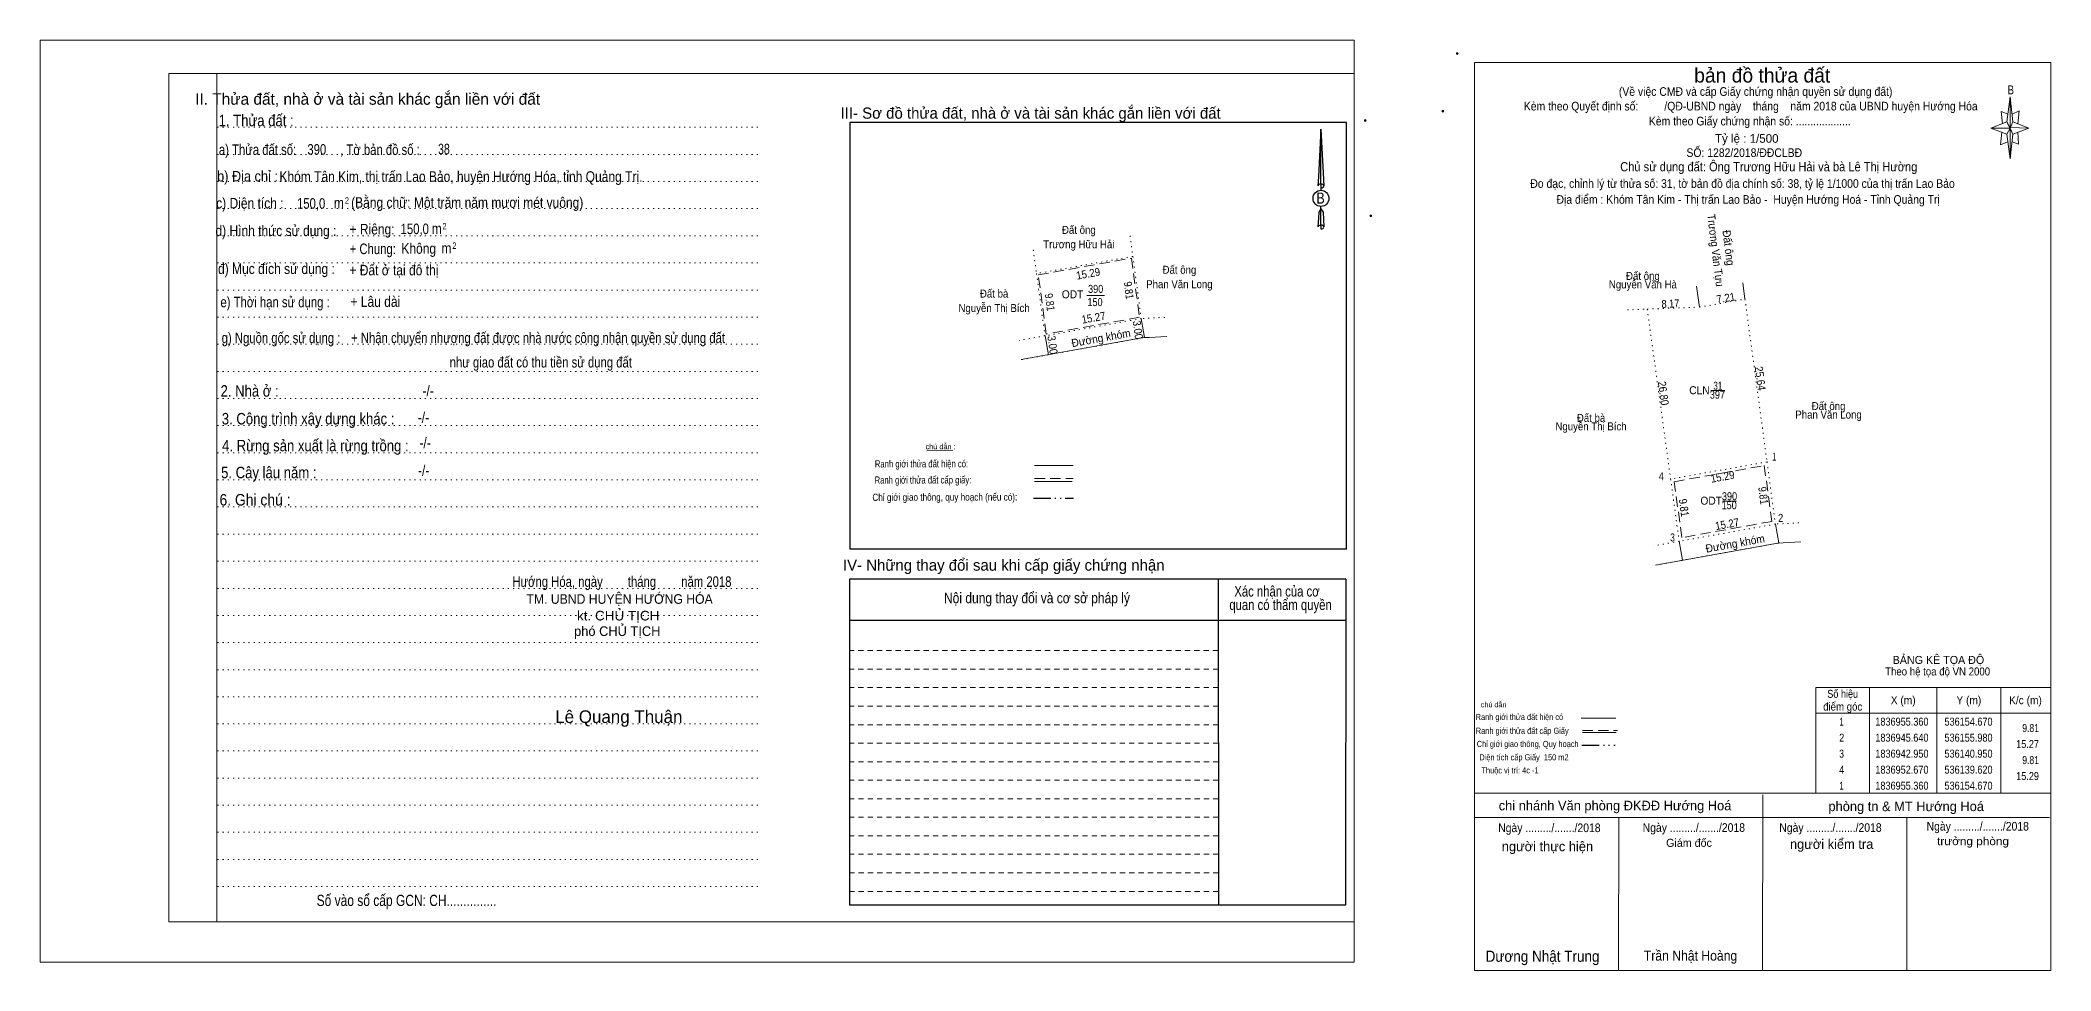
# Model space of a CAD drawing. Header units: metres. Extents: x 535664 to 536199, y 1836876 to 1837023.
# Drawn here: x 535885 to 536199, y 1836875.9 to 1837021.2 of the extents above; entities that cross this region are included whole.
import ezdxf
from ezdxf.enums import TextEntityAlignment as Align

# ---------------------------------------------------------------- set-up
doc = ezdxf.new("R2010")
doc.units = ezdxf.units.M
doc.header["$LTSCALE"] = 0.54
doc.header["$PDMODE"] = 32
doc.header["$PDSIZE"] = 0.27
for name, pattern in [('DASH_DOUBLE_DOT', [9.2, 5, -1.2, 0.3, -1.2, 0.3, -1.2]), ('DOTTED', [1.5, 0.3, -1.2]), ('MEDIUM_DASHED', [4.5, 3, -1.5]), ('SHORT_DASHED', [2.7, 1.5, -1.2])]:
    doc.linetypes.add(name, pattern=pattern)
for name, color, linetype, lineweight in [('1', 7, 'DOTTED', 13), ('10', 7, 'DOTTED', 13), ('12', 7, 'Continuous', 25), ('13', 7, 'Continuous', 13), ('17', 7, 'Continuous', 13), ('2', 7, 'SHORT_DASHED', 13), ('28', 7, 'Continuous', 25), ('5', 7, 'Continuous', 13), ('6', 7, 'Continuous', 13), ('63', 7, 'Continuous', 13)]:
    doc.layers.add(name, color=color, linetype=linetype, lineweight=lineweight)
for name, color, linetype in [('18', 7, 'Continuous'), ('21', 7, 'Continuous'), ('23', 7, 'Continuous'), ('3', 7, 'Continuous'), ('34', 7, 'Continuous'), ('4', 7, 'Continuous'), ('8', 7, 'Continuous')]:
    doc.layers.add(name, color=color, linetype=linetype)

msp = doc.modelspace()

# ---------------------------------------------------------------- linework, layer by layer
at = {"layer": '1', "linetype": 'Continuous'}
for p, q in [((535905.08, 1837016.02), (536090.18, 1837016.02)), ((535905.08, 1837016.02), (535905.08, 1836883.52)), ((536090.18, 1837016.02), (536090.18, 1836882.4)), ((535905.08, 1836883.52), (536090.18, 1836883.52))]:
    msp.add_line(p, q, dxfattribs=at)
at = {"layer": '1'}
for p, q in [((535912.58, 1837016.02), (535912.58, 1836883.52)), ((535912.58, 1837016.02), (535912.58, 1836883.52)), ((535912.66, 1837007.62), (535997.2, 1837007.62)), ((535912.66, 1837003.38), (535997.2, 1837003.38)), ((535912.66, 1836999.14), (535997.2, 1836999.14)), ((535912.66, 1836994.92), (535997.2, 1836994.92)), ((535912.66, 1836990.68), (535997.2, 1836990.68)), ((535912.66, 1836986.44), (535997.2, 1836986.44)), ((535912.66, 1836982.2), (535997.2, 1836982.2)), ((535912.66, 1836977.98), (535997.2, 1836977.98)), ((535912.66, 1836973.72), (535997.2, 1836973.72)), ((535912.66, 1836969.5), (535997.2, 1836969.5)), ((535912.66, 1836965.26), (535997.2, 1836965.26)), ((535912.66, 1836961.02), (535997.2, 1836961.02)), ((535912.66, 1836956.78), (535997.2, 1836956.78)), ((535912.66, 1836952.56), (535997.2, 1836952.56)), ((535912.66, 1836948.32), (535997.2, 1836948.32)), ((535912.66, 1836944.08), (535997.2, 1836944.08)), ((535912.66, 1836939.84), (535997.2, 1836939.84)), ((535912.66, 1836935.6), (535997.2, 1836935.6)), ((535912.66, 1836931.38), (535997.2, 1836931.38)), ((535912.66, 1836927.14), (535997.2, 1836927.14)), ((535912.66, 1836922.9), (535997.2, 1836922.9)), ((535912.66, 1836918.66), (535997.2, 1836918.66)), ((535912.66, 1836914.44), (535997.2, 1836914.44)), ((535912.66, 1836910.2), (535997.2, 1836910.2)), ((535912.66, 1836905.96), (535997.2, 1836905.96)), ((535912.66, 1836901.72), (535997.2, 1836901.72)), ((535912.66, 1836897.5), (535997.2, 1836897.5)), ((535912.66, 1836893.26), (535997.2, 1836893.26)), ((535912.66, 1836889.02), (535997.2, 1836889.02))]:
    msp.add_line(p, q, dxfattribs=at)
at = {"layer": '1', "linetype": 'Continuous'}
for points in [[(535884.98, 1836877.22), (536090.18, 1836877.22), (536090.18, 1837021.22), (535884.98, 1837021.22)], [(535912.58, 1837016.02), (536090.18, 1837016.02), (536090.18, 1836883.52), (535912.58, 1836883.52)]]:
    msp.add_lwpolyline(points, close=True, dxfattribs=at)
at = {"layer": '1', "linetype": 'MEDIUM_DASHED'}
msp.add_lwpolyline([(536154.24, 1836954.78), (536155.42, 1836946.05), (536141.37, 1836943.53), (536140.18, 1836952.26)], close=True, dxfattribs=at)
at = {"layer": '10'}
for p, q in [((536055.2, 1836990.65), (536055.63, 1836987.46)), ((536040.07, 1836988.47), (536040.58, 1836984.77)), ((536055.63, 1836987.46), (536056.94, 1836977.74)), ((536151.23, 1836980.77), (536154.67, 1836955.36)), ((536060.62, 1836977.93), (536057.05, 1836977.76)), ((536135.97, 1836979.22), (536139.62, 1836952.67)), ((536154.67, 1836955.36), (536155.98, 1836945.64)), ((536159.66, 1836945.83), (536156.09, 1836945.66))]:
    msp.add_line(p, q, dxfattribs=at)
at = {"layer": '10', "linetype": 'Continuous'}
for p, q in [((536048.44, 1836981.34), (536051.21, 1836981.34)), ((536144.13, 1836979.53), (536143.68, 1836982.79)), ((536150.91, 1836983.34), (536151.23, 1836980.77)), ((536057.47, 1836974.79), (536056.94, 1836977.74)), ((536042.44, 1836972.1), (536041.91, 1836975.05)), ((536057.34, 1836974.77), (536047.47, 1836973)), ((536058.15, 1836974.81), (536057.34, 1836974.77)), ((536060.93, 1836974.95), (536058.15, 1836974.81)), ((536047.47, 1836973), (536038.21, 1836971.34)), ((536159.97, 1836942.85), (536157.19, 1836942.71)), ((536146.51, 1836940.9), (536137.25, 1836939.24)), ((536156.38, 1836942.67), (536146.51, 1836940.9)), ((536157.19, 1836942.71), (536156.38, 1836942.67))]:
    msp.add_line(p, q, dxfattribs=at)
at = {"layer": '10'}
for points in [[(536055.63, 1836987.46), (536040.58, 1836984.77), (536041.91, 1836975.05)], [(536132.87, 1836979.1), (536135.97, 1836979.22), (536144.13, 1836979.53), (536151.23, 1836980.77)], [(536056.94, 1836977.74), (536041.91, 1836975.05), (536037.88, 1836974.33)], [(536038.21, 1836971.33), (536047.47, 1836973), (536057.34, 1836974.77), (536058.15, 1836974.81)], [(536154.67, 1836955.36), (536139.62, 1836952.67), (536140.95, 1836942.95)], [(536155.98, 1836945.64), (536140.95, 1836942.95), (536136.92, 1836942.23)], [(536137.25, 1836939.23), (536146.51, 1836940.9), (536156.38, 1836942.67), (536157.19, 1836942.71)]]:
    msp.add_lwpolyline(points, dxfattribs=at)
at = {"layer": '10', "linetype": 'MEDIUM_DASHED'}
msp.add_lwpolyline([(536055.42, 1836987.18), (536056.66, 1836977.94), (536042.11, 1836975.33), (536040.86, 1836984.57)], close=True, dxfattribs=at)
at = {"layer": '12'}
for p, q in [((536088.98, 1837008.36), (536011.44, 1837008.36)), ((536084.98, 1837007.32), (536085.46, 1836998.48)), ((536084.98, 1837007.32), (536085.46, 1836998.48)), ((536084.98, 1837007.32), (536085.46, 1836998.48)), ((536084.6, 1836999.86), (536084.54, 1836998.5)), ((536084.98, 1836998.78), (536084.98, 1836998.44)), ((536084.98, 1836998.44), (536084.98, 1836998.18)), ((536084.98, 1836998.18), (536084.98, 1836997.84)), ((536084.98, 1836998.18), (536084.98, 1836997.84)), ((536084.98, 1836998.18), (536084.98, 1836997.84)), ((536085.46, 1836998.48), (536085.46, 1836998.5)), ((536084.98, 1836994.86), (536084.98, 1836995.26)), ((536084.98, 1836994.86), (536084.98, 1836995.26)), ((536084.98, 1836994.86), (536084.98, 1836995.26)), ((536084.98, 1836994.86), (536085.34, 1836994.38)), ((536084.98, 1836994.86), (536085.34, 1836994.38)), ((536084.98, 1836994.86), (536085.34, 1836994.38)), ((536085.34, 1836994.38), (536085.46, 1836992.06)), ((536085.34, 1836994.38), (536085.46, 1836992.06)), ((536085.34, 1836994.38), (536085.46, 1836992.06)), ((536084.98, 1836992.36), (536084.98, 1836992.02)), ((536084.98, 1836992.02), (536084.98, 1836991.76)), ((536085.46, 1836992.06), (536085.46, 1836992.08))]:
    msp.add_line(p, q, dxfattribs=at)
for points in [[(536084.98, 1836998.78), (536084.98, 1837007.32), (536084.6, 1836999.86)], [(536084.98, 1836992.36), (536084.98, 1836994.86), (536084.66, 1836994.38), (536084.6, 1836993.44), (536084.54, 1836992.08)]]:
    msp.add_lwpolyline(points, dxfattribs=at)
msp.add_ellipse((536085.0055, 1836996.5189), major_axis=(0, 1.258), ratio=0.983453, dxfattribs=at)
for centre, start_param, end_param in [((536085.006, 1836998.4573), 1.57079633, 3.07445202), ((536085.006, 1836998.4573), 0.06714063, 1.57079633), ((536085.006, 1836998.4573), 4.71238898, 6.28318531), ((536085.006, 1836992.0368), 2.49106941, 3.07427841), ((536085.006, 1836992.0368), 1.57079633, 2.49106941), ((536085.006, 1836992.0368), 0.06714063, 1.57079633), ((536085.006, 1836992.0368), 4.71238898, 6.28318531)]:
    msp.add_ellipse(centre, major_axis=(0.4535, 0), ratio=0.655448, start_param=start_param, end_param=end_param, dxfattribs=at)
at = {"layer": '13'}
msp.add_line((536040.25, 1836954.78), (536046.33, 1836954.78), dxfattribs=at)
at = {"layer": '17'}
for p, q in [((536153.99, 1836875.89), (536154.01, 1836903.37)), ((536131.49, 1836875.91), (536131.51, 1836899.83)), ((536176.49, 1836875.87), (536176.51, 1836899.83))]:
    msp.add_line(p, q, dxfattribs=at)
at = {"layer": '2'}
for p, q in [((536068.96, 1836922.98), (536011.38, 1836922.98)), ((536068.96, 1836920.1), (536011.38, 1836920.1)), ((536068.96, 1836917.2), (536011.38, 1836917.2)), ((536068.96, 1836914.3), (536011.38, 1836914.3)), ((536068.96, 1836911.42), (536011.38, 1836911.42)), ((536068.98, 1836908.52), (536011.38, 1836908.52)), ((536068.98, 1836905.62), (536011.38, 1836905.62)), ((536068.98, 1836902.74), (536011.38, 1836902.74)), ((536068.98, 1836899.84), (536011.38, 1836899.84)), ((536068.98, 1836896.96), (536011.38, 1836896.96)), ((536068.98, 1836894.06), (536011.38, 1836894.06)), ((536069, 1836891.16), (536011.38, 1836891.16)), ((536069, 1836888.28), (536011.38, 1836888.28))]:
    msp.add_line(p, q, dxfattribs=at)
at = {"layer": '28'}
for p, q in [((536068.96, 1836937.02), (536069, 1836886.14)), ((536088.9, 1836937.02), (536088.86, 1836886.14)), ((536088.88, 1836930.56), (536011.38, 1836930.56)), ((536088.86, 1836886.14), (536011.38, 1836886.14))]:
    msp.add_line(p, q, dxfattribs=at)
at = {"layer": '28', "linetype": 'SHORT_DASHED', "lineweight": 13}
msp.add_line((536068.94, 1836925.88), (536011.38, 1836925.88), dxfattribs=at)
at = {"layer": '28'}
msp.add_lwpolyline([(536088.9, 1836937.02), (536011.38, 1836937.02), (536011.38, 1836886.14)], dxfattribs=at)
at = {"layer": '5'}
for p, q in [((536192.15, 1837008.47), (536192.65, 1837012.37)), ((536192.15, 1837006.57), (536189.65, 1837007.47)), ((536193.05, 1837006.57), (536192.65, 1837002.67)), ((536193.05, 1837008.47), (536195.55, 1837007.47)), ((536193.85, 1837006.87), (536193.95, 1837004.97)), ((536193.95, 1837004.97), (536192.95, 1837005.37)), ((536125.66, 1836915.32), (536131.04, 1836915.32)), ((536125.86, 1836913.08), (536131.12, 1836913.08))]:
    msp.add_line(p, q, dxfattribs=at)
at = {"layer": '5', "linetype": 'MEDIUM_DASHED'}
msp.add_line((536125.86, 1836913.4), (536131.3, 1836913.4), dxfattribs=at)
at = {"layer": '5', "linetype": 'DASH_DOUBLE_DOT', "lineweight": 25}
msp.add_line((536125.76, 1836911.1), (536130.98, 1836911.1), dxfattribs=at)
at = {"layer": '5'}
for points in [[(536108.99, 1837017.73), (536198.99, 1837017.73), (536198.99, 1836875.93), (536108.99, 1836875.93)], [(536192.65, 1837012.37), (536193.05, 1837008.47), (536192.65, 1837007.47)], [(536192.65, 1837007.47), (536189.65, 1837007.47), (536192.15, 1837008.47), (536193.05, 1837006.57), (536195.55, 1837007.47), (536192.65, 1837007.57)], [(536192.65, 1837007.47), (536192.65, 1837002.67), (536192.15, 1837006.57)]]:
    msp.add_lwpolyline(points, close=True, dxfattribs=at)
for points in [[(536192.35, 1837009.67), (536191.25, 1837010.07), (536191.45, 1837008.17)], [(536192.95, 1837009.67), (536194.05, 1837010.17), (536193.85, 1837008.17)], [(536192.65, 1837007.47), (536192.15, 1837008.47), (536189.65, 1837007.47)], [(536191.35, 1837006.87), (536191.15, 1837004.87), (536192.25, 1837005.37)], [(536192.65, 1837007.47), (536193.05, 1837006.57), (536195.55, 1837007.47)]]:
    msp.add_lwpolyline(points, dxfattribs=at)
for p in [(536106.29, 1837019.13), (536091.92, 1837008.68), (536104.04, 1837010.12), (536092.78, 1836993.8)]:
    msp.add_point(p, dxfattribs=at)
at = {"layer": '6'}
for p, q in [((536108.99, 1836903.63), (536198.99, 1836903.63)), ((536108.99, 1836899.83), (536198.79, 1836899.83)), ((536198.99, 1836875.93), (536108.99, 1836875.93))]:
    msp.add_line(p, q, dxfattribs=at)
at = {"layer": '63', "lineweight": 25}
for p, q in [((536011.44, 1837008.36), (536011.44, 1836941.72)), ((536088.98, 1836941.72), (536088.98, 1837008.36)), ((536088.98, 1836941.72), (536011.44, 1836941.72))]:
    msp.add_line(p, q, dxfattribs=at)
at = {"layer": '63'}
for p, q in [((536145.9, 1836966.5), (536148.1, 1836966.5)), ((536023.45, 1836957.13), (536027.49, 1836957.17)), ((536040.29, 1836952.3), (536046.15, 1836952.3)), ((536040.29, 1836952.3), (536046.15, 1836952.3)), ((536147.73, 1836949.24), (536149.93, 1836949.24)), ((536141.48, 1836940), (536140.95, 1836942.95)), ((536156.51, 1836942.69), (536155.98, 1836945.64)), ((536170.69, 1836920.13), (536170.69, 1836903.63)), ((536181.19, 1836920.13), (536181.19, 1836903.63)), ((536191.19, 1836920.13), (536191.19, 1836903.63)), ((536162.29, 1836916.13), (536198.99, 1836916.13))]:
    msp.add_line(p, q, dxfattribs=at)
at = {"layer": '63', "linetype": 'MEDIUM_DASHED'}
msp.add_line((536040.29, 1836952.74), (536046.29, 1836952.74), dxfattribs=at)
at = {"layer": '63', "linetype": 'DASH_DOUBLE_DOT', "lineweight": 25}
msp.add_line((536040.11, 1836949.68), (536046.35, 1836949.68), dxfattribs=at)
at = {"layer": '63'}
msp.add_lwpolyline([(536162.29, 1836920.13), (536198.99, 1836920.13), (536198.99, 1836903.63), (536162.29, 1836903.63)], close=True, dxfattribs=at)

# ---------------------------------------------------------------- texts
at = {"layer": '1'}
for s, width, p in [('CLN', 0.95, (536144.115, 1836965.93)), ('397', 0.85, (536146.925, 1836965.23)), ('31', 0.75, (536146.985, 1836966.63)), ('ODT', 0.95, (536145.95, 1836948.67)), ('390', 0.85, (536148.81, 1836949.37)), ('150', 0.85, (536148.76, 1836947.97))]:
    msp.add_text(s, height=1.25, dxfattribs=dict(at, width=width)).set_placement(p, align=Align.CENTER)
at = {"layer": '10'}
for s, width, p in [('Trương Hữu Hải', 0.9, (536047.19, 1836988.72)), ('Đất ông', 0.9, (536047.195, 1836990.97)), ('Phan Văn Long', 0.9, (536062.9, 1836982.49)), ('Đất ông', 0.9, (536062.905, 1836984.74)), ('Đất bà', 0.9, (536033.96, 1836981.02)), ('ODT', 0.95, (536046.21, 1836980.91)), ('150', 0.85, (536049.72, 1836979.69)), ('390', 0.85, (536049.82, 1836981.75)), ('Nguyễn Thị Bích', 0.9, (536033.955, 1836978.77))]:
    msp.add_text(s, height=1.25, dxfattribs=dict(at, width=width)).set_placement(p, align=Align.CENTER)
for s, rotation, width, p in [('15.29', 10.134, 0.9, (536048.755, 1836984.1469)), ('9.81', 277.791, 0.85, (536042.043, 1836980.2197)), ('9.81', 277.676, 0.85, (536054.3796, 1836982.0635)), ('15.27', 10.147, 0.9, (536049.6049, 1836977.2656)), ('3.00', 277.791, 0.9, (536055.7919, 1836975.8947)), ('3.00', 277.791, 0.9, (536042.4719, 1836973.5447)), ('Đường khóm', 10.167, 0.95, (536050.7597, 1836974.0947))]:
    msp.add_text(s, height=1.25, rotation=rotation, dxfattribs=dict(at, width=width)).set_placement(p, align=Align.CENTER)
at = {"layer": '12', "width": 0.85}
msp.add_text('B', height=1.728, dxfattribs=at).set_placement((536084.945, 1836995.7), align=Align.CENTER)
at = {"layer": '18'}
for s, height, p in [('II. Thửa đất, nhà ở và tài sản khác gắn liền với đất', 1.8, (535936.115, 1837011.14)), ('phó CHỦ TỊCH', 1.5, (535975.105, 1836928.17)), ('Lê Quang Thuận', 1.98, (535975.35, 1836914.57))]:
    msp.add_text(s, height=height, dxfattribs=at).set_placement(p, align=Align.CENTER)
for s, height, width, p in [('1. Thửa đất :', 1.8, 0.85, (535918.705, 1837007.78)), ('a) Thửa đất số:              , Tờ bản đồ số : ', 1.65, 0.8, (535928.82, 1837003.3)), ('390', 1.65, 0.8, (535928.18, 1837003.34)), ('38', 1.65, 0.75, (535948.035, 1837003.4)), ('b) Địa chỉ : ', 1.65, 0.9, (535917.63, 1836999.16)), ('Khóm Tân Kim, thị trấn Lao Bảo, huyện Hướng Hóa, tỉnh Quảng Trị.', 1.65, 0.85, (535950.685, 1836999.1)), (' m', 1.65, 0.85, (535931.375, 1836994.98)), ('2', 1, 0.75, (535932.885, 1836995.68)), ('d) Hình thức sử dụng :', 1.65, 0.85, (535921.795, 1836990.64)), ('+ Riêng: ', 1.65, 0.85, (535937.065, 1836990.88)), ('       + Chung:', 1.65, 0.8, (535935.205, 1836987.81)), ('đ) Mục đích sử dụng :', 1.65, 0.85, (535921.875, 1836984.7)), ('+ Đất ở tại đô thị', 1.65, 0.85, (535940.22, 1836984.49)), ('e) Thời hạn sử dụng :', 1.65, 0.8, (535921.66, 1836979.5)), ('+ Lâu dài', 1.65, 0.85, (535937.325, 1836979.57)), ('g) Nguồn gốc sử dụng :', 1.65, 0.8, (535922.595, 1836973.9)), ('+ Nhận chuyển nhượng đất được nhà nước công nhận quyền sử dụng đất', 1.65, 0.8, (535962.735, 1836973.91)), ('như giao đất có thu tiền sử dụng đất', 1.65, 0.8, (535963.165, 1836970.1)), ('2. Nhà ở :', 1.8, 0.85, (535917.685, 1836965.54)), ('3. Công trình xây dựng khác :', 1.8, 0.85, (535926.82, 1836961.2)), ('4. Rừng sản xuất là rừng trồng :', 1.8, 0.85, (535927.955, 1836957)), ('5. Cây lâu năm :', 1.8, 0.85, (535920.68, 1836952.8)), ('6. Ghi chú :', 1.8, 0.9, (535918.525, 1836948.54)), ('Hướng Hóa, ngày        tháng        năm 2018', 1.65, 0.8, (535975.83, 1836935.83)), ('TM. UBND HUYỆN HƯỚNG HÓA', 1.5, 0.95, (535975.465, 1836933.19)), ('kt. CHỦ TỊCH', 1.5, 1.05, (535975.255, 1836930.59)), ('Số vào sổ cấp GCN: CH...............', 1.75, 0.8, (535942.2, 1836885.99))]:
    msp.add_text(s, height=height, dxfattribs=dict(at, width=width)).set_placement(p, align=Align.CENTER)
at = {"layer": '21'}
msp.add_text('III- Sơ đồ thửa đất, nhà ở và tài sản khác gắn liền với đất', height=1.75, dxfattribs=at).set_placement((536039.66, 1837008.96), align=Align.CENTER)
at = {"layer": '21', "width": 0.85}
msp.add_text('Chỉ giới giao thông, quy hoạch (nếu có):', height=1.12, rotation=0.135, dxfattribs=at).set_placement((536026.2637, 1836949.2961), align=Align.CENTER)
at = {"layer": '23'}
for s, rotation, width, p in [('Trương Văn Tựu', 277.098, 0.9, (536146.0214, 1836988.3172)), ('Đất ông', 277.098, 0.95, (536148.0491, 1836988.7172)), ('8.17', 2.176, 0.85, (536139.6063, 1836979.4434)), ('7.21', 9.907, 0.9, (536148.3425, 1836980.3484)), ('25.64', 277.71, 0.9, (536153.0047, 1836968.3088)), ('26.80', 277.828, 0.9, (536137.8684, 1836965.9901))]:
    msp.add_text(s, height=1.25, rotation=rotation, dxfattribs=dict(at, width=width)).set_placement(p, align=Align.CENTER)
at = {"layer": '23', "width": 0.9}
for s, p in [('Nguyễn Văn Hà', (536135.285, 1836982.45)), ('Đất ông', (536135.285, 1836983.78)), ('Đất ông', (536164.285, 1836963.45)), ('Nguyễn Thị Bích', (536127.185, 1836960.28)), ('Đất bà', (536127.19, 1836961.61)), ('Phan Văn Long', (536164.28, 1836962.12))]:
    msp.add_text(s, height=1.25, dxfattribs=at).set_placement(p, align=Align.CENTER)
at = {"layer": '28'}
for s, width, p in [('-/-', 0.85, (535945.565, 1836965.64)), ('-/-', 0.85, (535944.825, 1836961.46)), ('-/-', 0.85, (535945.085, 1836957.5)), ('-/-', 0.85, (535944.865, 1836953.18)), ('Nội dung thay đổi và cơ sở pháp lý', 0.85, (536040.65, 1836933.28)), (' quan có thẩm quyền', 0.8, (536078.445, 1836932.22)), ('Xác nhận của cơ', 0.8, (536078.135, 1836934.32))]:
    msp.add_text(s, height=1.65, dxfattribs=dict(at, width=width)).set_placement(p, align=Align.CENTER)
msp.add_text('IV- Những thay đổi sau khi cấp giấy chứng nhận', height=1.75, dxfattribs=at).set_placement((536035.465, 1836938.36), align=Align.CENTER)
at = {"layer": '3'}
for s, width, p in [('c) Diện tích :                                                   ', 0.85, (535931.015, 1836994.94)), ('150,0', 0.8, (535927.295, 1836994.9)), ('150,0', 0.8, (535943.475, 1836990.93))]:
    msp.add_text(s, height=1.65, dxfattribs=dict(at, width=width)).set_placement(p, align=Align.CENTER)
at = {"layer": '34', "width": 0.9}
msp.add_text('Chủ sử dụng đất: Ông Trương Hữu Hải và bà Lê Thị Hường', height=1.44, dxfattribs=at).set_placement((536131.74, 1837000.74))
at = {"layer": '4'}
for s, height, width, p in [(' m', 1.65, 0.85, (535946.645, 1836990.97)), ('2', 1, 0.75, (535948.135, 1836991.67)), ('Không', 1.65, 0.85, (535944.095, 1836987.87)), (' m', 1.65, 0.85, (535948.165, 1836987.91)), ('2', 1, 0.75, (535949.675, 1836988.63))]:
    msp.add_text(s, height=height, dxfattribs=dict(at, width=width)).set_placement(p, align=Align.CENTER)
at = {"layer": '5'}
for s, height, p in [('bản đồ thửa đất', 2.25, (536153.925, 1837014.61)), ('Tỷ lệ : 1/500', 1.35, (536151.505, 1837005.2))]:
    msp.add_text(s, height=height, dxfattribs=at).set_placement(p, align=Align.CENTER)
for s, height, width, p in [('(Về việc CMĐ và cấp Giấy chứng nhận quyền sử dụng đất)', 1.35, 0.9, (536152.895, 1837012.53)), ('B', 1.378, 0.8, (536192.75, 1837012.77)), ('Kèm theo Quyết định số:         /QĐ-UBND ngày    tháng    năm 2018 của UBND huyện Hướng Hóa', 1.35, 0.9, (536152.13, 1837010.25)), ('Kèm theo Giấy chứng nhận số: ...................', 1.35, 0.9, (536151.98, 1837007.91)), ('SỐ: 1282/2018/ĐĐCLBĐ', 1.35, 0.9, (536151.12, 1837002.98)), ('Đo đạc, chỉnh lý từ thửa số: 31, tờ bản đồ địa chính số: 38, tỷ lệ 1/1000 của thị trấn Lao Bảo', 1.35, 0.9, (536150.845, 1836998.16)), ('Địa điểm : Khóm Tân Kim - Thị trấn Lao Bảo -  Huyện Hướng Hoá - Tỉnh Quảng Trị ', 1.35, 0.9, (536151.95, 1836995.67)), ('chú dẫn', 0.7999, 1.05, (536111.97, 1836917.04)), ('Ranh giới thửa đất hiện có ', 0.96, 0.9, (536116.165, 1836915.04)), ('Ranh giới thửa đất cấp Giấy', 0.96, 0.9, (536116.44, 1836912.88)), ('Chỉ giới giao thông, Quy hoạch', 0.96, 0.9, (536117.29, 1836910.82)), ('Diện tích cấp Giấy  150 m2', 0.96, 0.9, (536116.71, 1836908.74)), ('Thuộc vị trí: 4c -1', 0.96, 0.9, (536114.53, 1836906.7))]:
    msp.add_text(s, height=height, dxfattribs=dict(at, width=width)).set_placement(p, align=Align.CENTER)
at = {"layer": '6'}
for s, height, p in [('BẢNG KÊ TỌA ĐỘ', 1.25, (536181.445, 1836923.8)), ('chi nhánh Văn phòng ĐKĐĐ Hướng Hoá', 1.5, (536130.935, 1836900.93)), ('phòng tn & MT Hướng Hoá', 1.5, (536176.41, 1836900.81)), ('người thực hiện', 1.5, (536120.38, 1836894.55)), ('Giám đốc', 1.25, (536142.49, 1836895.23)), ('người kiểm tra', 1.5, (536164.765, 1836894.91))]:
    msp.add_text(s, height=height, dxfattribs=at).set_placement(p, align=Align.CENTER)
for s, height, width, p in [('Theo hệ tọa độ VN 2000', 1.25, 0.9, (536181.315, 1836922)), ('Ngày ........./......./2018', 1.35, 0.9, (536120.68, 1836897.53)), ('Ngày ........./......./2018', 1.35, 0.9, (536143.24, 1836897.57)), ('Ngày ........./......./2018', 1.35, 0.9, (536164.58, 1836897.57)), ('Ngày ........./......./2018', 1.35, 0.9, (536187.58, 1836897.77)), ('trưởng phòng', 1.25, 1.1, (536186.845, 1836895.49)), ('Dương Nhật Trung', 1.75, 0.9, (536119.615, 1836877.27)), ('Trần Nhật Hoàng', 1.58, 0.9, (536142.725, 1836877.45))]:
    msp.add_text(s, height=height, dxfattribs=dict(at, width=width)).set_placement(p, align=Align.CENTER)
at = {"layer": '63'}
for s, height, rotation, width, p in [('Ranh giới thửa đất hiện có:', 1.125, 0.135, 0.8, (536022.6187, 1836954.4975)), ('Ranh giới thửa đất cấp giấy:', 1.12, 0.135, 0.8, (536022.8487, 1836951.9781)), ('15.29', 1.25, 10.134, 0.9, (536147.845, 1836952.4269)), ('9.81', 1.25, 277.791, 0.85, (536141.083, 1836948.1197)), ('9.81', 1.25, 277.676, 0.85, (536153.4696, 1836950.0135)), ('15.27', 1.25, 10.147, 0.9, (536148.5549, 1836945.0256)), ('Đường khóm', 1.25, 10.167, 0.95, (536149.7997, 1836941.9947))]:
    msp.add_text(s, height=height, rotation=rotation, dxfattribs=dict(at, width=width)).set_placement(p, align=Align.CENTER)
msp.add_text('chú dẫn :', height=0.8273, rotation=359.974, dxfattribs=at).set_placement((536025.5998, 1836957.3288), align=Align.CENTER)
for s, width, p in [(' 1', 0.75, (536156.16, 1836955.57)), (' 4', 0.85, (536138.56, 1836952.5)), (' 2', 0.85, (536157.2, 1836945.98)), (' 3', 0.8, (536140.28, 1836942.93)), ('15.27', 0.85, (536197.14, 1836910.66)), ('9.81', 0.8, (536197.14, 1836913.16)), ('9.81', 0.8, (536197.14, 1836908.16)), ('15.29', 0.85, (536197.14, 1836905.66))]:
    msp.add_text(s, height=1.25, dxfattribs=dict(at, width=width)).set_placement(p, align=Align.RIGHT)
for s, width, p in [('điểm góc', 0.9, (536166.49, 1836916.51)), ('Số hiệu', 0.85, (536166.49, 1836918.51)), ('X (m)', 0.95, (536175.94, 1836917.51)), ('Y (m)', 0.95, (536186.195, 1836917.51)), ('K/c (m)', 0.95, (536195.035, 1836917.51)), (' 1', 0.75, (536166.14, 1836914.16)), ('1836955.360', 0.85, (536175.74, 1836914.16)), ('536154.670', 0.85, (536186.14, 1836914.16)), (' 2', 0.85, (536166.145, 1836911.66)), ('1836945.640', 0.85, (536175.74, 1836911.66)), ('536155.980', 0.85, (536186.14, 1836911.66)), (' 3', 0.8, (536166.135, 1836909.16)), ('1836942.950', 0.85, (536175.74, 1836909.16)), ('536140.950', 0.85, (536186.14, 1836909.16)), (' 4', 0.85, (536166.14, 1836906.66)), (' 1', 0.75, (536166.14, 1836904.16)), ('1836952.670', 0.85, (536175.74, 1836906.66)), ('1836955.360', 0.85, (536175.74, 1836904.16)), ('536139.620', 0.85, (536186.14, 1836906.66)), ('536154.670', 0.85, (536186.14, 1836904.16))]:
    msp.add_text(s, height=1.25, dxfattribs=dict(at, width=width)).set_placement(p, align=Align.CENTER)
at = {"layer": '8', "width": 0.85}
msp.add_text('(Bằng chữ: Một trăm năm mươi mét vuông)', height=1.65, dxfattribs=at).set_placement((535951.67, 1836995.04), align=Align.CENTER)

doc.saveas('drawing.dxf')
